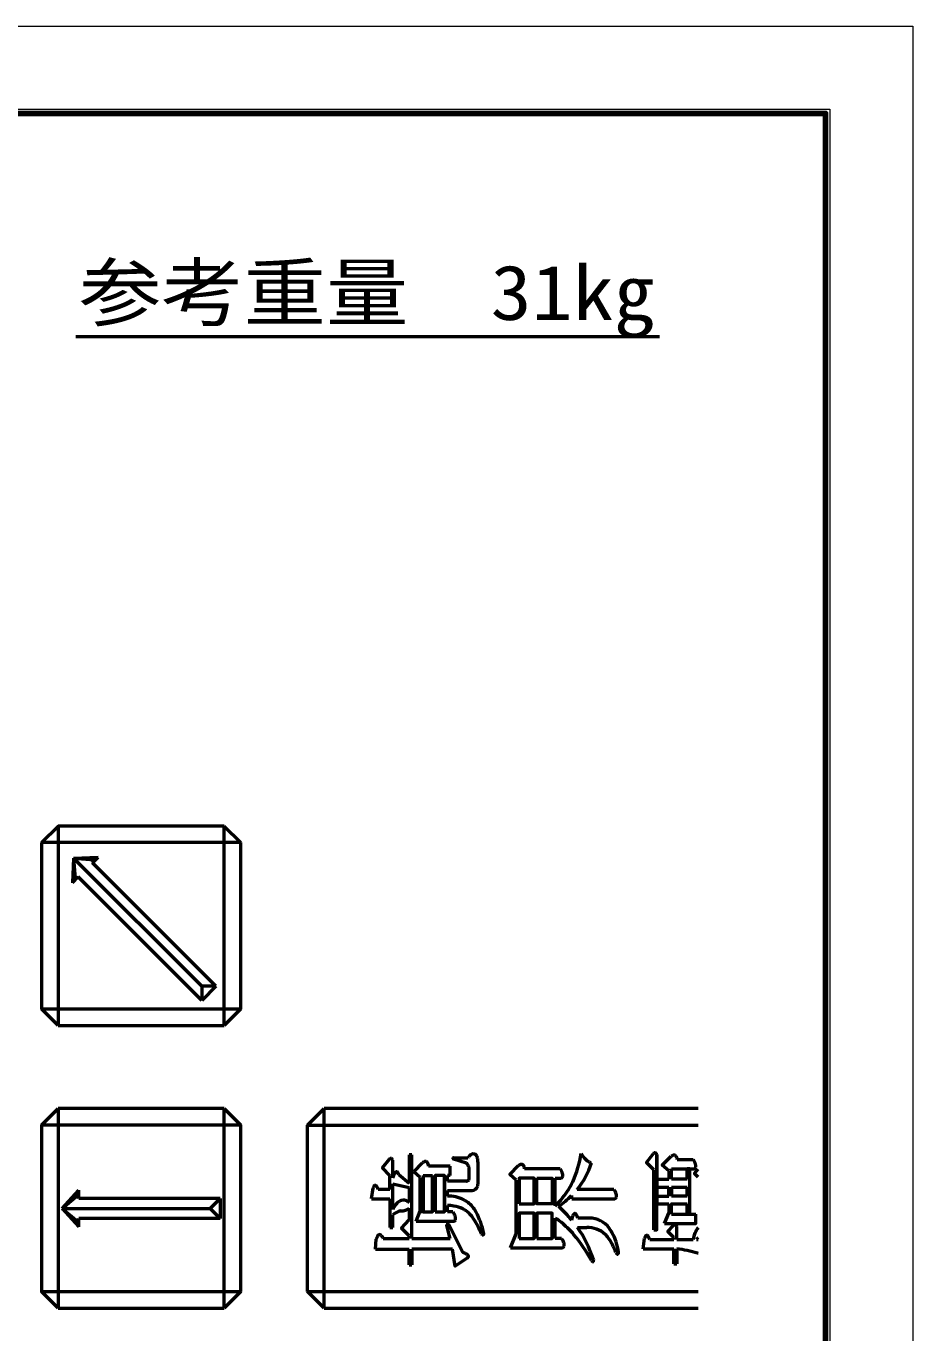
# Model space of a CAD drawing. Units: millimetres, scale not verified. Extents: x -2102 to 2102, y -1485 to 1485.
# Drawn here: x 1036 to 2102, y -87 to 1485 of the extents above; entities that cross this region are included whole.
import ezdxf
from ezdxf.enums import TextEntityAlignment as Align

# ---------------------------------------------------------------- set-up
doc = ezdxf.new("R2010")
doc.units = ezdxf.units.MM
doc.header["$LTSCALE"] = 5
doc.layers.add('0-0_V-nasSTD', color=7, linetype='Continuous', lineweight=50)
doc.layers.add('0-1_0', color=7, linetype='Continuous', lineweight=100)
doc.styles.add('ＭＳ ゴシック', font='')
doc.styles.get('ＭＳ ゴシック').set_extended_font_data('MS Gothic')

msp = doc.modelspace()

# ---------------------------------------------------------------- linework, layer by layer
at = {"layer": '0-0_V-nasSTD'}
for p, q in [((1274.115, 522.778), (1074.115, 522.778)), ((1274.115, 522.778), (1294.115, 502.778)), ((1274.115, 282.778), (1274.115, 522.778)), ((1054.115, 502.778), (1054.115, 302.778)), ((1294.115, 502.778), (1054.115, 502.778)), ((1294.115, 302.778), (1294.115, 502.778)), ((1092.798, 484.096), (1091.384, 454.397)), ((1092.798, 484.096), (1122.497, 485.51)), ((1092.798, 484.096), (1246.947, 329.946)), ((1092.798, 484.096), (1117.172, 482.119)), ((1092.798, 484.096), (1094.774, 459.722)), ((1115.426, 478.439), (1122.497, 485.51)), ((1117.172, 482.119), (1115.426, 478.439)), ((1263.918, 329.946), (1115.426, 478.439)), ((1091.384, 454.397), (1098.455, 461.468)), ((1094.774, 459.722), (1098.455, 461.468)), ((1246.947, 312.976), (1098.455, 461.468)), ((1263.918, 329.946), (1246.947, 312.976)), ((1074.115, 282.778), (1054.115, 302.778)), ((1054.115, 302.778), (1294.115, 302.778)), ((1294.115, 302.778), (1274.115, 282.778)), ((1074.115, 282.778), (1274.115, 282.778)), ((1054.115, 162.778), (1074.115, 182.778)), ((1274.115, 182.778), (1074.115, 182.778)), ((1074.115, 182.778), (1074.115, -57.222)), ((1274.115, 182.778), (1294.115, 162.778)), ((1274.115, -57.222), (1274.115, 182.778)), ((1374.115, 162.778), (1394.115, 182.778)), ((1844.115, 182.778), (1394.115, 182.778)), ((1394.115, -57.222), (1394.115, 182.778)), ((1054.115, 162.778), (1054.115, -37.222)), ((1294.115, 162.778), (1054.115, 162.778)), ((1294.115, -37.222), (1294.115, 162.778)), ((1374.115, 162.778), (1844.115, 162.778)), ((1374.115, -37.222), (1374.115, 162.778)), ((1499.745, 127.172), (1496.376, 127.172)), ((1496.376, 127.172), (1496.376, 92.86)), ((1499.745, 26.512), (1499.745, 127.172)), ((1794.324, 127.735), (1794.324, 97.925)), ((1476.694, 99.616), (1476.693, 120.988)), ((1502.005, 106.906), (1512.679, 117.596)), ((1545.872, 113.664), (1519.987, 113.664)), ((1545.872, 102.415), (1545.872, 113.664)), ((1565.54, 117.037), (1550.34, 122.095)), ((1550.367, 123.798), (1567.23, 123.788)), ((1678.21, 110.288), (1635.478, 110.288)), ((1678.21, 110.288), (1679.891, 107.499)), ((1812.326, 97.925), (1812.326, 110.291)), ((1812.326, 110.291), (1830.877, 110.291)), ((1819.063, 121.533), (1838.195, 121.533)), ((1830.877, 97.925), (1830.877, 110.291)), ((1834.248, 110.291), (1839.229, 110.291)), ((1838.195, 121.533), (1839.847, 118.772)), ((1473.322, 85.553), (1473.322, 102.413)), ((1476.694, 99.616), (1478.946, 104.675)), ((1496.376, 92.86), (1483.998, 102.983)), ((1509.87, 100.16), (1502.005, 106.906)), ((1513.243, 102.415), (1513.243, 58.564)), ((1513.243, 102.415), (1524.484, 102.415)), ((1524.484, 102.415), (1524.484, 58.564)), ((1527.866, 58.564), (1527.866, 102.415)), ((1539.104, 102.415), (1539.104, 58.564)), ((1545.872, 102.415), (1542.482, 102.415)), ((1542.482, 95.669), (1542.482, 102.415)), ((1565.456, 95.669), (1542.482, 95.669)), ((1625.367, 32.133), (1625.367, 96.787)), ((1672.034, 99.049), (1679.351, 99.049)), ((1672.034, 65.891), (1672.034, 99.049)), ((1790.957, 109.157), (1790.956, 37.197)), ((1790.956, 37.197), (1790.957, 109.157)), ((1794.324, 97.925), (1794.324, 88.364)), ((1794.324, 97.925), (1808.948, 97.925)), ((1808.948, 108.044), (1808.948, 97.925)), ((1830.877, 97.925), (1812.326, 97.925)), ((1079.115, 62.778), (1099.115, 84.778)), ((1079.115, 62.778), (1097.748, 78.616)), ((1097.748, 78.616), (1099.115, 74.778)), ((1099.115, 74.778), (1099.115, 84.778)), ((1451.393, 74.306), (1453.083, 87.254)), ((1473.322, 85.553), (1459.262, 85.553)), ((1476.693, 92.295), (1496.376, 87.803)), ((1476.694, 61.396), (1476.693, 92.295)), ((1496.376, 87.803), (1496.376, 69.809)), ((1542.482, 84.434), (1572.176, 84.434)), ((1542.482, 77.671), (1542.482, 84.434)), ((1742.88, 85.55), (1698.464, 85.55)), ((1742.88, 85.55), (1744.575, 82.708)), ((1794.324, 88.364), (1794.324, 77.68)), ((1794.324, 88.364), (1808.948, 88.364)), ((1808.948, 77.68), (1808.948, 88.364)), ((1812.326, 88.364), (1812.326, 77.68)), ((1812.326, 88.364), (1830.877, 88.364)), ((1830.877, 77.68), (1830.877, 88.364)), ((1269.115, 74.778), (1099.115, 74.778)), ((1269.115, 74.778), (1269.115, 50.778)), ((1451.393, 74.306), (1473.322, 74.306)), ((1473.322, 74.306), (1473.322, 40.006)), ((1496.376, 63.071), (1496.376, 49)), ((1542.482, 58.564), (1542.482, 66.426)), ((1692.26, 74.308), (1743.969, 74.309)), ((1794.324, 77.68), (1794.324, 68.125)), ((1794.324, 77.68), (1808.948, 77.68)), ((1808.948, 68.125), (1808.948, 56.878)), ((1830.877, 77.68), (1812.326, 77.68)), ((1079.115, 62.778), (1257.115, 62.778)), ((1079.115, 62.778), (1099.115, 40.778)), ((1079.115, 62.778), (1097.748, 46.941)), ((1097.748, 46.941), (1099.115, 50.778)), ((1269.115, 50.778), (1099.115, 50.778)), ((1099.115, 40.778), (1099.115, 50.778)), ((1476.693, 40.006), (1476.693, 55.191)), ((1504.822, 47.319), (1509.87, 59.682)), ((1504.822, 47.319), (1550.369, 47.319)), ((1549.24, 58.564), (1542.482, 58.564)), ((1549.24, 58.564), (1550.96, 55.663)), ((1672.034, 26.514), (1672.034, 51.232)), ((1692.269, 48.465), (1693.376, 54.046)), ((1713.381, 51.25), (1699.576, 51.25)), ((1803.893, 44.506), (1808.948, 56.878)), ((1834.248, 55.771), (1841.562, 55.771)), ((1473.322, 40.006), (1476.693, 40.006)), ((1544.174, 43.383), (1561.032, 9.629)), ((1618.615, 15.269), (1625.367, 32.133)), ((1699.022, 40.006), (1710.378, 40.005)), ((1818.501, 25.391), (1818.501, 41.121)), ((1455.889, 13.582), (1457.01, 25.946)), ((1465.443, 26.512), (1496.376, 26.512)), ((1496.376, 26.512), (1496.376, 29.881)), ((1499.745, 26.512), (1545.842, 26.512)), ((1679.902, 26.514), (1672.034, 26.514)), ((1679.902, 26.514), (1681.625, 23.593)), ((1778.017, 14.143), (1779.71, 27.08)), ((1785.879, 25.391), (1815.135, 25.391)), ((1815.135, 25.391), (1815.135, 27.635)), ((1818.501, 25.391), (1838.186, 25.39)), ((1842.124, 25.39), (1844.115, 25.39)), ((1455.889, 13.582), (1496.376, 13.582)), ((1496.376, -4.98), (1496.376, 13.582)), ((1499.745, 13.582), (1499.745, -4.98)), ((1548.644, 13.582), (1499.745, 13.582)), ((1618.615, 15.269), (1681.039, 15.269)), ((1778.017, 14.143), (1815.135, 14.143)), ((1815.135, -3.847), (1815.135, 14.143)), ((1818.501, 14.143), (1818.501, -3.847)), ((1496.376, -4.98), (1499.745, -4.98)), ((1815.135, -3.847), (1818.501, -3.847)), ((1294.115, -37.222), (1274.115, -57.222)), ((1374.115, -37.222), (1844.115, -37.222)), ((1394.115, -57.222), (1374.115, -37.222)), ((1074.115, -57.222), (1274.115, -57.222)), ((1394.115, -57.222), (1844.115, -57.222))]:
    msp.add_line(p, q, dxfattribs=at)
at = {"layer": '0-0_V-nasSTD', "lineweight": 18}
for points in [[(-2102.5, -1485), (-2102.5, 1485), (2102.5, 1485), (2102.5, -1485)], [(-2002.5, -1385), (-2002.5, 1385), (2002.5, 1385), (2002.5, -1385)]]:
    msp.add_lwpolyline(points, close=True, dxfattribs=at)
at = {"layer": '0-0_V-nasSTD', "lineweight": 100}
msp.add_lwpolyline([(1997.5, -1380), (1997.5, 1380), (-1997.5, 1380)], dxfattribs=at)
at = {"layer": '0-0_V-nasSTD'}
for points in [[(1054.115, 502.778), (1074.115, 522.778), (1074.115, 282.778)], [(1263.918, 329.946), (1246.947, 329.946), (1246.947, 312.976)], [(1790.957, 109.157), (1781.958, 118.172), (1790.375, 128.83)], [(1790.956, 37.197), (1794.324, 37.197), (1794.324, 127.735)], [(1473.322, 102.413), (1464.32, 111.411), (1472.763, 122.099)], [(1625.367, 96.787), (1617.485, 103.538), (1628.204, 114.253)], [(1808.948, 108.044), (1801.069, 114.789), (1811.747, 125.46)], [(1830.877, 55.771), (1834.248, 55.771), (1834.248, 110.291), (1830.877, 110.291)], [(1844.115, 100.418), (1839.867, 104.664), (1844.115, 110.048)], [(1513.243, 58.564), (1509.87, 58.564), (1509.87, 100.16)], [(1513.243, 58.564), (1524.484, 58.564), (1524.484, 102.415)], [(1269.115, 74.778), (1257.115, 62.778), (1269.115, 50.778)], [(1794.324, 37.197), (1794.324, 68.125), (1808.948, 68.125)], [(1812.326, 55.771), (1812.326, 68.125), (1830.877, 68.125)], [(1812.326, 55.771), (1830.877, 55.771), (1830.877, 68.125)], [(1496.376, 29.881), (1487.38, 38.884), (1496.376, 49)], [(1803.893, 44.506), (1841.562, 44.506), (1841.562, 55.771)], [(1545.842, 26.512), (1541.922, 42.254), (1541.917, 42.478)], [(1815.135, 27.635), (1807.806, 34.946), (1814.599, 42.291)], [(1566.532, 3.208), (1552.035, -6.666), (1548.644, 13.582)], [(1074.115, -57.222), (1054.115, -37.222), (1294.115, -37.222)]]:
    msp.add_lwpolyline(points, dxfattribs=at)
for points in [[(1527.866, 58.564), (1539.104, 58.564), (1539.104, 102.415), (1527.866, 102.415)], [(1628.735, 68.12), (1646.728, 68.12), (1646.728, 99.049), (1628.735, 99.049)], [(1650.106, 99.049), (1668.652, 99.049), (1668.652, 68.12), (1650.106, 68.12)], [(1628.735, 26.514), (1646.728, 26.514), (1646.728, 56.875), (1628.735, 56.875)], [(1650.106, 26.515), (1668.652, 26.515), (1668.652, 56.875), (1650.106, 56.875)]]:
    msp.add_lwpolyline(points, close=True, dxfattribs=at)
for centre, radius, start, end in [((1580.585, 114.283), 16.37, 128.77879, 139.2384), ((1577.292, 117.382), 11.908, 117.14701, 125.76635), ((1573.41, 124.786), 3.55, 80.70947, 115.91457), ((1573.943, 123.781), 4.508, 72.28895, 89.49639), ((1574.203, 124.632), 3.618, 54.04786, 72.10922), ((1574.048, 124.253), 4.017, 33.31524, 55.42567), ((1566.25, 119.126), 13.349, 28.40825, 33.3226), ((1564.304, 151.826), 141.096, 336.13848, 350.62554), ((1737.068, 148.698), 38.986, 210.61467, 223.84793), ((1792.875, 126.499), 3.419, 118.3711, 137.00029), ((1792.087, 128.277), 1.487, 57.92005, 124.22829), ((1791.627, 127.395), 2.481, 31.02225, 59.7286), ((1786.253, 123.462), 9.133, 27.90278, 34.79517), ((1817.102, 119.089), 8.323, 112.13566, 130.04579), ((1815.322, 123.21), 3.836, 97.39085, 110.69719), ((1815.18, 124.816), 2.226, 78.69486, 99.08752), ((1815.218, 124.517), 2.513, 60.9974, 80.88858), ((1814.453, 123.525), 3.757, 31.98601, 58.12837), ((1474.978, 120.14), 2.957, 115.42712, 138.50957), ((1474.468, 121.454), 1.555, 60.24689, 119.24567), ((1473.008, 119.528), 3.964, 21.60239, 55.73047), ((1518.809, 110.122), 9.666, 120.9565, 129.35518), ((1516.705, 113.898), 5.348, 110.1882, 122.4356), ((1517.008, 113.069), 6.231, 104.20575, 110.17582), ((1516.06, 116.236), 2.931, 72.02149, 101.42865), ((1516.097, 116.316), 2.844, 42.64449, 72.22832), ((1509.119, 112.036), 10.989, 8.51734, 34.38213), ((1549.647, 123.076), 0.419, 127.97232, 221.6743), ((1550.556, 123.804), 1.584, 219.47604, 237.25688), ((1550.792, 121.32), 2.514, 99.73739, 123.93246), ((1551.953, 125.575), 3.835, 234.01669, 245.13174), ((1555.379, 106.981), 14.296, 37.83217, 44.70449), ((1558.938, 109.012), 10.256, 30.02787, 41.06848), ((1582.272, 112.62), 18.734, 138.754, 143.40449), ((1559.605, 110.523), 8.975, 12.07288, 23.79185), ((1552.312, 108.925), 16.441, 6.03791, 12.20454), ((1533.125, 106.559), 35.773, 2.71014, 6.57403), ((1565.452, 119.694), 13.809, 18.02844, 24.75863), ((1548.54, 115.828), 31.126, 11.6536, 15.16005), ((1574.719, 120.874), 4.481, 8.34761, 16.08145), ((1514.593, 114.907), 64.898, 2.38158, 5.85249), ((1021.212, 105.603), 558.352, 359.02688, 1.23152), ((1634.121, 106.939), 9.408, 118.25777, 128.97502), ((1631.433, 112.336), 3.386, 101.80924, 121.42802), ((1631.597, 113.272), 2.529, 70.89516, 109.81205), ((1631.723, 113.443), 2.326, 44.40491, 72.45342), ((1630.837, 112.202), 3.836, 25.63137, 48.39003), ((1622.036, 107.823), 13.666, 10.38993, 26.22271), ((1627.311, 145.027), 92.738, 320.1077, 342.79709), ((1720.257, 132.658), 15.752, 224.13174, 236.31237), ((1718.234, 128.56), 11.235, 233.30194, 250.18479), ((1717.072, 124.984), 7.478, 249.27703, 260.98314), ((1811.004, 121.309), 7.856, 18.58808, 32.36966), ((1795.808, 116.509), 23.791, 12.19125, 17.87962), ((1837.978, 113.526), 3.469, 291.14017, 338.9838), ((1822.977, 110.193), 18.926, 18.45302, 26.95431), ((1831.421, 112.834), 10.081, 12.61861, 19.40804), ((1835.443, 113.749), 5.956, 345.74374, 12.47979), ((1484.393, 101.329), 6.393, 137.0934, 148.43639), ((1482.807, 103.243), 3.941, 123.07454, 141.77874), ((1481.567, 105.23), 1.6, 106.41956, 124.72115), ((1481.517, 105.678), 1.159, 62.8463, 110.27396), ((1480.94, 104.728), 2.268, 33.88085, 60.83447), ((1472.962, 100.41), 11.332, 13.12435, 29.51631), ((1565.4, 100.072), 4.404, 270.73628, 280.45052), ((1565.354, 99.114), 3.477, 284.04997, 329.62198), ((1554.38, 100.521), 14.328, 347.23807, 354.56139), ((1518.302, 104.162), 50.589, 354.32913, 357.28632), ((1463.602, 105.381), 105.294, 358.03283, 1.56121), ((1503.345, 96.782), 76.142, 356.7451, 359.50254), ((1598.839, 141.305), 105.346, 319.4382, 333.77306), ((1677.881, 102.517), 3.767, 292.97514, 320.46014), ((1661.597, 98.346), 20.456, 17.71651, 26.57905), ((1676.923, 102.701), 4.646, 326.22849, 342.36984), ((1661.009, 98.912), 20.856, 12.62201, 15.74321), ((1675.849, 102.408), 5.614, 348.56027, 10.90426), ((1467.177, 81.711), 15.145, 151.86615, 158.53259), ((1457.487, 87.071), 4.075, 136.24176, 154.07635), ((1455.9, 88.794), 1.743, 112.25062, 141.08663), ((1455.721, 89.416), 1.103, 61.71433, 115.86253), ((1455.447, 88.591), 1.965, 42.48382, 66.08455), ((1452.943, 85.986), 5.575, 25.6599, 44.84399), ((1436.256, 76.818), 24.609, 20.79182, 28.07809), ((1571.722, 92.221), 7.801, 273.334, 339.60398), ((1562.34, 92.861), 17.029, 348.6267, 358.64587), ((1730.809, 75.239), 15.661, 17.87018, 28.48059), ((1738.787, 77.634), 7.336, 9.50852, 19.19014), ((1741.382, 77.734), 4.771, 340.30947, 13.47041), ((1531.349, 30.993), 62.542, 145.64664, 150.91439), ((1495.508, 55.636), 19.047, 127.75066, 146.00756), ((1489.549, 63.803), 8.946, 103.89795, 129.59573), ((1489.328, 61.842), 10.818, 80.59617, 100.26866), ((1490.455, 64.637), 7.905, 65.1988, 85.34954), ((1492.066, 67.491), 4.646, 48.77344, 68.46797), ((1491.233, 68.047), 7.157, 294.29091, 315.94587), ((1491.261, 65.63), 6.605, 39.24736, 54.16913), ((1543.065, 35.23), 42.445, 63.08957, 90.78691), ((1540.7, 13.539), 52.917, 79.44455, 88.06998), ((1544.012, 27.708), 38.387, 63.81311, 80.42997), ((1551.9, 50.425), 24.917, 51.55196, 65.39361), ((1545.059, 41.485), 36.172, 27.95158, 51.87018), ((1591.126, 152.776), 118.723, 312.9601, 317.6528), ((1623.95, 142.117), 93.091, 304.40149, 316.71496), ((1463.694, -149.168), 302.168, 40.84779, 45.2179), ((1843.771, 97.045), 153.208, 187.03114, 188.53453), ((1742.83, 77.409), 3.303, 290.17428, 337.15459), ((1489.969, 39.387), 20.64, 100.3711, 130.02952), ((1484.361, 87.935), 28.308, 273.83212, 286.08855), ((1487.717, 74.814), 14.777, 287.68463, 295.92178), ((1549.096, 50.492), 3.419, 291.85032, 331.14596), ((1532.891, 46.795), 20.128, 16.70456, 26.1418), ((1547.042, 50.819), 5.422, 338.62073, 18.95682), ((1549.447, 35.928), 28.639, 48.85087, 66.31505), ((1535.802, 25.293), 45.744, 29.47274, 44.74288), ((1441.162, -29.877), 155.287, 23.54554, 30.01408), ((1488.888, 12.015), 99.605, 11.95918, 27.78093), ((1642.961, 0.231), 58.706, 48.70313, 60.31503), ((1700.403, 51.028), 7.648, 142.5752, 156.75385), ((1696.254, 54.326), 2.35, 127.46953, 144.94354), ((1695.815, 55.143), 1.442, 90.37856, 133.41807), ((1695.697, 54.974), 1.615, 60.30488, 86.14209), ((1694.224, 52.967), 4.099, 35.0422, 56.31868), ((1678.546, 43.461), 22.426, 20.32385, 31.92513), ((1712.587, 20.316), 30.944, 37.20507, 88.53043), ((1460.925, 29.521), 1.918, 54.9065, 124.02343), ((1544.363, 42.534), 2.446, 162.96788, 181.31622), ((1543.048, 43.085), 1.038, 142.76517, 170.83765), ((1542.713, 43.437), 0.563, 102.30636, 150.67623), ((1542.819, 42.996), 1.017, 71.80046, 102.84868), ((1541.887, 40.507), 3.674, 51.49979, 70.10524), ((1586.725, 34.284), 3.846, 213.59084, 233.3216), ((1584.689, 32.062), 1.425, 307.61165, 335.98024), ((1581.364, 33.458), 5.032, 336.86975, 350.81254), ((1589.038, -60.377), 139.829, 40.8622, 48.49267), ((1581.536, -42.037), 143.297, 17.56948, 34.92721), ((1708.179, -3.06), 43.121, 71.64669, 87.07691), ((1711.667, 8.95), 30.628, 47.67236, 70.76525), ((1587.819, -107.284), 200.397, 42.6536, 43.86893), ((1689.701, 4.969), 58.474, 17.51862, 35.6221), ((1817.456, 39.449), 4.03, 121.06429, 135.15086), ((1816.332, 41.272), 1.889, 100.39577, 120.40465), ((1816.27, 41.245), 1.905, 77.24239, 98.39897), ((1816.196, 41.403), 1.77, 45.91232, 73.76373), ((1814.877, 39.766), 3.869, 20.4969, 48.75145), ((1869.659, 20.891), 31.793, 153.27483, 171.86452), ((1857.355, 27.841), 17.691, 138.45193, 155.45918), ((1475.317, 20.435), 19.118, 153.08138, 163.24652), ((1464.415, 26.013), 6.872, 143.10796, 153.39823), ((1461.692, 28.411), 3.267, 124.2975, 148.0877), ((1460.072, 27.692), 3.92, 39.25765, 60.07843), ((1449.254, 18.761), 17.949, 25.58196, 39.47968), ((1585.318, 32.122), 1.268, 227.63378, 254.06708), ((1585.229, 31.604), 0.748, 249.7238, 296.19808), ((1679.735, 18.432), 3.421, 292.40808, 344.20204), ((1670.058, 17.225), 13.204, 18.19562, 28.83458), ((1661.187, 14.758), 22.406, 13.2522, 17.10529), ((1677.468, 18.627), 5.672, 348.54441, 12.91528), ((1535.065, -100.17), 206.747, 29.00543, 39.41654), ((1684.913, -9.984), 63.325, 18.0651, 37.42232), ((1643.319, -9.193), 106.969, 10.49778, 17.27426), ((1790.837, 22.967), 11.862, 153.02321, 159.71124), ((1785.226, 26.02), 5.481, 145.00795, 154.8639), ((1783.45, 27.544), 3.16, 131.36726, 149.17408), ((1782.39, 28.959), 1.404, 105.61657, 137.0976), ((1782.328, 29.087), 1.265, 72.0691, 104.46823), ((1782.072, 28.407), 1.991, 54.11531, 71.08205), ((1780.85, 26.992), 3.857, 35.60462, 51.73094), ((1777.921, 24.665), 7.596, 23.16952, 37.00721), ((1631.571, -39.746), 167.493, 22.88578, 23.72868), ((1857.425, 11.822), 20.45, 130.60508, 138.4347), ((1549.89, -24.93), 36.311, 68.24326, 72.12978), ((1550.874, -20.584), 31.917, 63.68591, 66.99214), ((1560.915, -0.17), 9.168, 49.32605, 63.37961), ((1563.781, 6.794), 4.52, 307.49208, 323.86745), ((1564.952, 4.528), 2.974, 33.55766, 49.32656), ((1566.128, 5.149), 1.656, 321.94841, 38.12492), ((1720.543, 3.627), 5.857, 217.26346, 235.24277), ((1723.381, 1.395), 5.237, 181.92336, 189.091), ((1712.675, 0.034), 5.562, 353.96958, 5.50955), ((1750.239, 12.888), 6.058, 212.26854, 232.93581), ((1747.19, 8.738), 0.912, 228.66344, 333.88773), ((1742.134, 10.844), 6.387, 336.88431, 355.07893), ((1791.873, -177.328), 193.314, 74.54024, 82.08263), ((1792.749, -173.475), 189.367, 74.26106, 74.48497), ((1717.652, -0.659), 0.692, 229.61179, 255.49882), ((1717.659, -0.985), 0.388, 242.24777, 326.0969), ((1716.682, -0.391), 1.532, 328.04916, 354.01002)]:
    msp.add_arc(centre, radius, start, end, dxfattribs=at)
at = {"layer": '0-1_0', "lineweight": 50}
msp.add_line((1095.5, 1111.753), (1797.5, 1111.753), dxfattribs=at)

# ---------------------------------------------------------------- texts
at = {"layer": '0-0_V-nasSTD', "style": 'ＭＳ ゴシック', "width": 1.1}
msp.add_text('参考重量\u300031kg', height=65.98, dxfattribs=at).set_placement((1099.5, 1111.753), align=Align.BOTTOM_LEFT)

doc.saveas('drawing.dxf')
